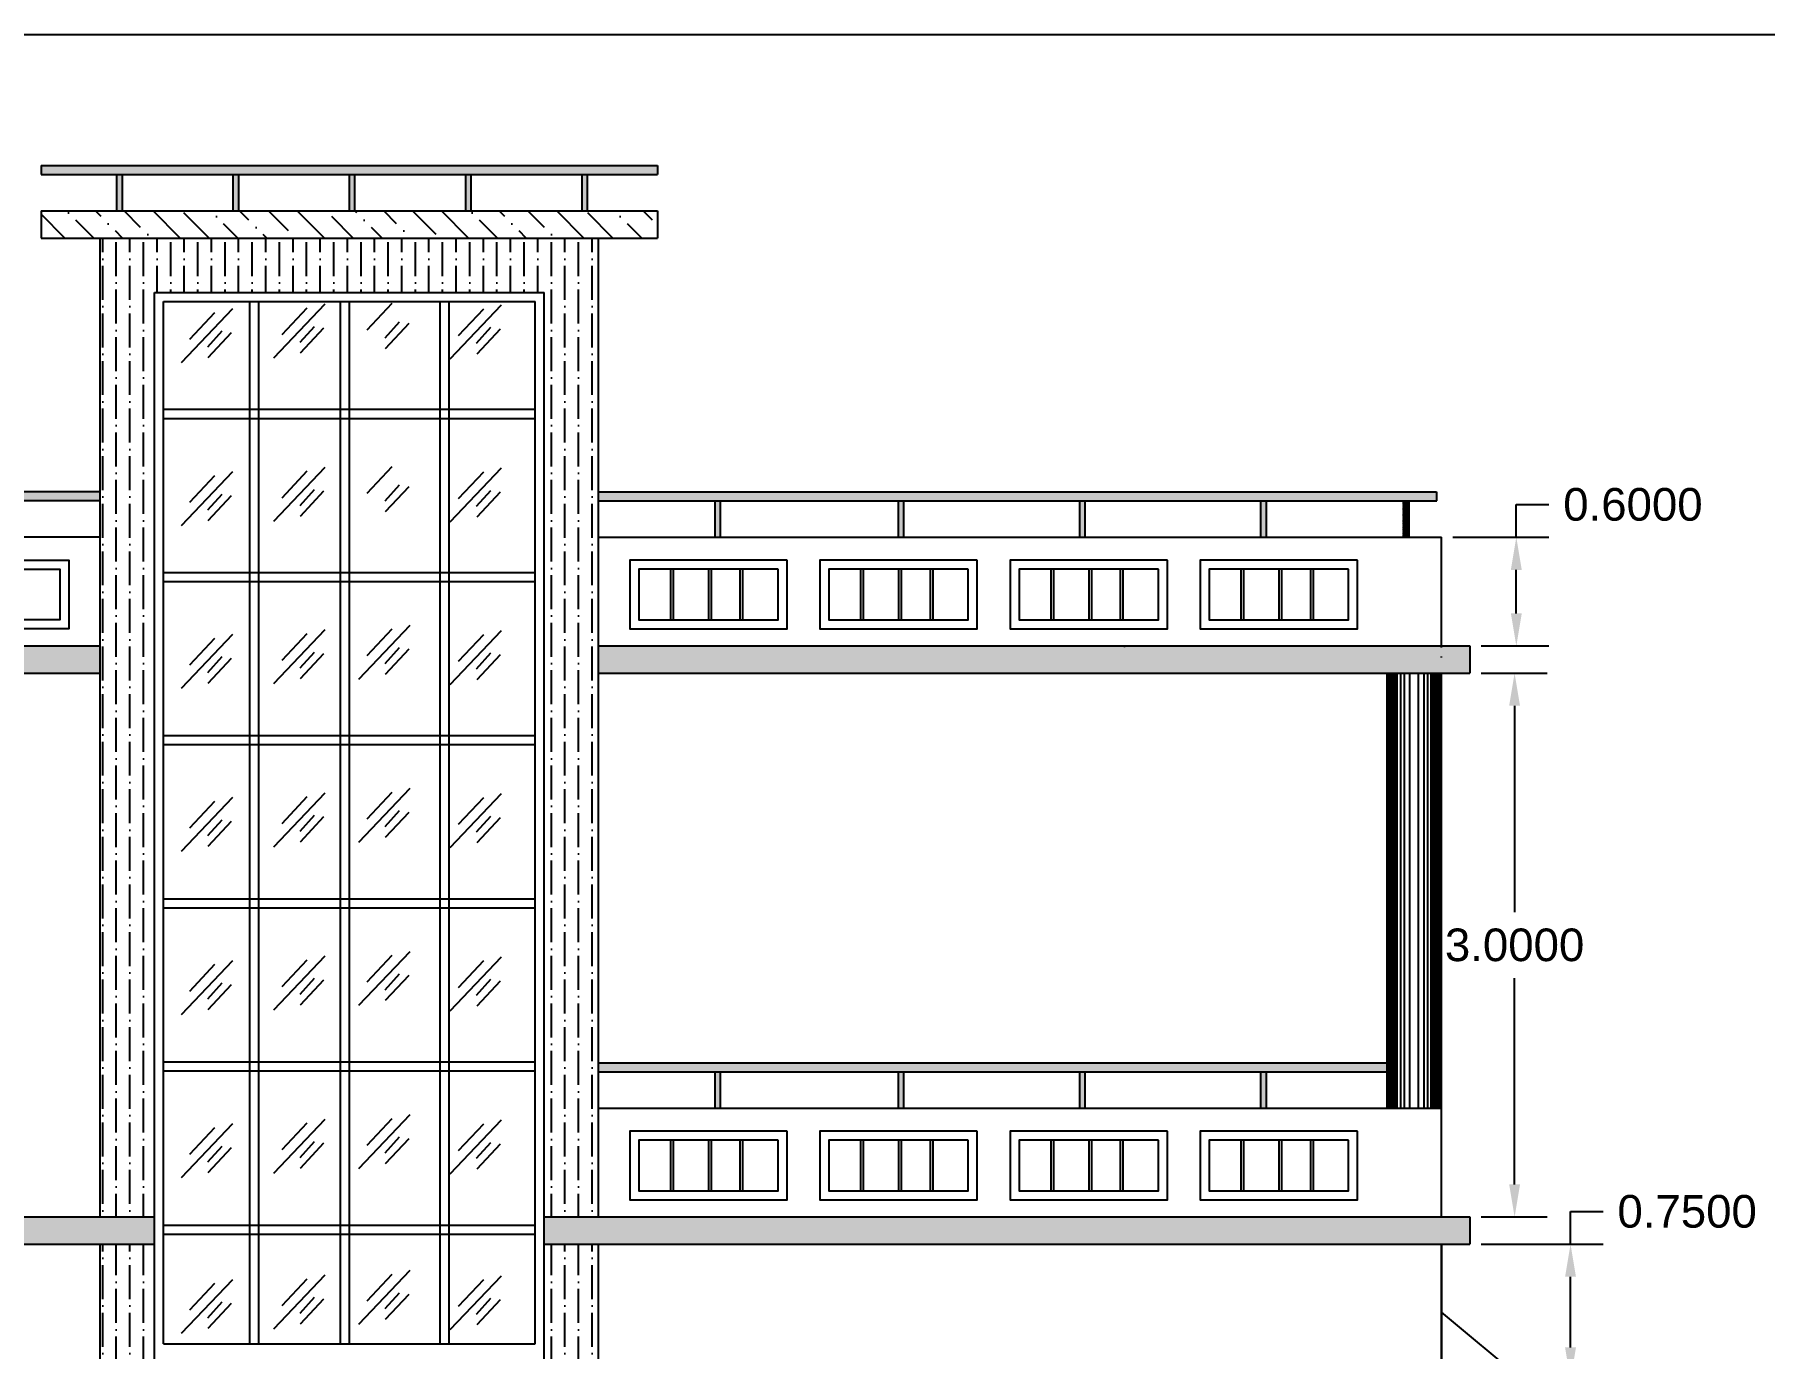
# Model space of a CAD drawing. Header units: inches. Extents: x 13 to 70.9, y 5.3 to 44.5.
# Drawn here: x 21.73 to 31.27, y 37.27 to 44.52 of the extents above; entities that cross this region are included whole.
import ezdxf

# ---------------------------------------------------------------- set-up
doc = ezdxf.new("R2010")
doc.units = ezdxf.units.IN
doc.header["$MEASUREMENT"] = 0
doc.styles.get("Standard").update_dxf_attribs({"font": 'arial.ttf'})
doc.dimstyles.get("Standard").update_dxf_attribs({"dimtxt": 0.18, "dimasz": 0.18, "dimexe": 0.18, "dimexo": 0.0625, "dimgap": 0.09, "dimtad": 0, "dimtih": 1, "dimtoh": 1, "dimdec": 4, "dimzin": 0, "dimdsep": 46, "dimtxsty": 'Standard', "dimcen": 0.09, "dimadec": 0, "dimazin": 0, "dimtfac": 1, "dimtdec": 4, "dimtofl": 0, "dimtmove": 0, "dimatfit": 3, "dimfxl": 1, "dimtolj": 1, "dimtzin": 0, "dimarcsym": 0})
pattern_1 = [(90, (-61.67073468623485, 26.91225858587885), (-0.07499999999999996, 0.13125), [0.1875, -0.0375, 0, -0.0375])]
pattern_2 = [(49.99999999999999, (-47.41701277785974, 88.81000627465792), (0.07172601826007535, -0.006275213498259511), [0.0075, -0.0825]), (355, (-47.41701277785974, 88.81000627465792), (-0.0138751333613, 0.07521921337000119), [0.006, -0.066]), (100.45144446, (-47.41103560975974, 88.80948334025793), (0.0578508846727112, 0.06894399909686294), [0.006374019199999999, -0.07011421119999998]), (46.18420000000001, (-47.41701277785974, 88.83000627465793), (0.1067241330671572, -0.01655192807930765), [0.01125, -0.12375]), (96.63563548999993, (-47.40811910335974, 88.82862694395793), (0.09346619456742283, 0.09741186007745505), [0.009561034199999999, -0.105171376]), (351.1841639899999, (-47.41701277785974, 88.83000627465793), (0.09346619450547732, 0.09741186002699902), [0.009000000000000001, -0.0990000001]), (21, (-47.40701277785974, 88.82500627465794), (0.05969070521184617, -0.04026188906653388), [0.0075, -0.0825]), (326.0000000000001, (-47.40701277785974, 88.82500627465794), (0.02433153319215817, 0.0725150045046853), [0.006, -0.066]), (71.45144474, (-47.40203855245974, 88.82165111725793), (0.08402223767299712, 0.03225311528063538), [0.006374019000000001, -0.0701142112]), (37.50000000000001, (-47.41701277785974, 88.81000627465792), (0.001215985531729067, 0.03328938538313115), [0, -0.0652, 0, -0.067, 0, -0.06625]), (7.499999999999999, (-47.41701277785974, 88.81000627465792), (0.02630695374421486, 0.03944117118823603), [0, -0.0382, 0, -0.0637, 0, -0.02525]), (327.5, (-47.43931277785974, 88.81000627465792), (0.05338224361724091, -0.00225548717343798), [0, -0.025, 0, -0.078, 0, -0.1035]), (317.5, (-47.44931277785974, 88.81000627465792), (0.05831861693423862, 0.01001049823323176), [0, -0.0325, 0, -0.0518, 0, -0.0735])]
pattern_3 = [(0, (-47.41701277785974, 88.81000627465792), (0, 0.0033), []), (90, (-47.40801277785974, 88.81000627465792), (-0.005, 0.003300000000000001), [0.0033, -0.0033]), (90, (-47.40901277785974, 88.81000627465792), (-0.005, 0.003300000000000001), [0.0033, -0.0033]), (0, (-47.40801277785974, 88.81055627465793), (0.005, 0.0033), [-0.009000000000000001, 0.001]), (0, (-47.40801277785974, 88.81110627465793), (0.005, 0.0033), [-0.009000000000000001, 0.001]), (0, (-47.40801277785974, 88.81165627465793), (0.005, 0.0033), [-0.009000000000000001, 0.001]), (0, (-47.40801277785974, 88.81220627465792), (0.005, 0.0033), [-0.009000000000000001, 0.001]), (0, (-47.40801277785974, 88.81275627465793), (0.005, 0.0033), [-0.009000000000000001, 0.001])]

# ---------------------------------------------------------------- blocks, each defined once
blk = doc.blocks.new('*D12')
at = {"color": 0, "lineweight": -2, "transparency": 16777216}
for p, q in [((30.20157920456265, 37.84656737977397), (30.20157920456265, 38.02656737977397)), ((30.20157920456265, 38.02656737977397), (30.38157920456265, 38.02656737977397)), ((29.70783909621784, 37.84656737977397), (30.38157920456265, 37.84656737977397)), ((30.20157920456265, 37.27656737977397), (30.20157920456265, 37.66656737977397)), ((30.00205145152867, 37.09656737977397), (30.38157920456265, 37.09656737977397))]:
    blk.add_line(p, q, dxfattribs=at)
at = {"color": 0, "transparency": 16777216}
for points in [[(30.17157920456265, 37.66656737977397), (30.23157920456265, 37.66656737977397), (30.20157920456265, 37.84656737977397)], [(30.17157920456265, 37.27656737977397), (30.23157920456265, 37.27656737977397), (30.20157920456265, 37.09656737977397)]]:
    blk.add_solid(points, dxfattribs=at)
at = {"layer": 'Defpoints', "color": 0, "transparency": 16777216}
for p in [(29.64533909621784, 37.84656737977397), (30.20157920456265, 37.84656737977397), (29.93955145152867, 37.09656737977397)]:
    blk.add_point(p, dxfattribs=at)
at = {"color": 0, "transparency": 16777216, "insert": (30.84490116909198, 38.02656737977398), "char_height": 0.18, "attachment_point": 5}
blk.add_mtext('\\A1;0.7500', dxfattribs=at)
blk = doc.blocks.new('*D13')
at = {"color": 0, "lineweight": -2, "transparency": 16777216}
for p, q in [((29.70783909621784, 40.99656737977398), (30.0730790051277, 40.99656737977398)), ((29.8930790051277, 40.81656737977398), (29.8930790051277, 39.67853190910549)), ((29.8930790051277, 38.17656737977398), (29.8930790051277, 39.31460285044246)), ((29.70783909621784, 37.99656737977398), (30.0730790051277, 37.99656737977398))]:
    blk.add_line(p, q, dxfattribs=at)
at = {"color": 0, "transparency": 16777216}
for points in [[(29.8630790051277, 40.81656737977398), (29.9230790051277, 40.81656737977398), (29.8930790051277, 40.99656737977398)], [(29.8630790051277, 38.17656737977398), (29.9230790051277, 38.17656737977398), (29.8930790051277, 37.99656737977398)]]:
    blk.add_solid(points, dxfattribs=at)
at = {"layer": 'Defpoints', "color": 0, "transparency": 16777216}
for p in [(29.64533909621784, 40.99656737977398), (29.8930790051277, 40.99656737977398), (29.64533909621784, 37.99656737977398)]:
    blk.add_point(p, dxfattribs=at)
at = {"color": 0, "transparency": 16777216, "insert": (29.8930790051277, 39.49656737977399), "char_height": 0.18, "attachment_point": 5}
blk.add_mtext('\\A1;3.0000', dxfattribs=at)
blk = doc.blocks.new('*D14')
at = {"color": 0, "lineweight": -2, "transparency": 16777216}
for p, q in [((29.9025095872129, 41.74656737977398), (29.9025095872129, 41.92656737977398)), ((29.9025095872129, 41.92656737977398), (30.0825095872129, 41.92656737977398)), ((29.55205145152868, 41.74656737977398), (30.0825095872129, 41.74656737977398)), ((29.9025095872129, 41.32656737977398), (29.9025095872129, 41.56656737977398)), ((29.70783909621784, 41.14656737977398), (30.0825095872129, 41.14656737977398))]:
    blk.add_line(p, q, dxfattribs=at)
at = {"color": 0, "transparency": 16777216}
for points in [[(29.8725095872129, 41.56656737977398), (29.93250958721291, 41.56656737977398), (29.9025095872129, 41.74656737977398)], [(29.8725095872129, 41.32656737977398), (29.93250958721291, 41.32656737977398), (29.9025095872129, 41.14656737977398)]]:
    blk.add_solid(points, dxfattribs=at)
at = {"layer": 'Defpoints', "color": 0, "transparency": 16777216}
for p in [(29.48955145152868, 41.74656737977398), (29.9025095872129, 41.74656737977398), (29.64533909621784, 41.14656737977398)]:
    blk.add_point(p, dxfattribs=at)
at = {"color": 0, "transparency": 16777216, "insert": (30.54583155174223, 41.92656737977399), "char_height": 0.18, "attachment_point": 5}
blk.add_mtext('\\A1;0.6000', dxfattribs=at)

msp = doc.modelspace()

# ---------------------------------------------------------------- hatches: boundary and pattern name
at = {"transparency": 33554687}
h = msp.add_hatch(color=0, dxfattribs=at)
h.dxf.hatch_style = 1
h.paths.add_polyline_path([(25.1646712566221, 43.79656737977396), (21.76443164643528, 43.79656737977396), (21.76443164643528, 43.74656737977396), (25.1646712566221, 43.74656737977396)])
h.paths.add_polyline_path([(23.49431181748791, 43.74656737977396), (23.46431181748791, 43.74656737977396), (23.46431181748791, 43.54656737977396), (23.49431181748791, 43.54656737977396)])
h.paths.add_polyline_path([(22.85287498925148, 43.74656737977396), (22.82287498925147, 43.74656737977396), (22.82287498925147, 43.54656737977396), (22.85287498925148, 43.54656737977396)])
h.paths.add_polyline_path([(24.13574864572435, 43.74656737977396), (24.10574864572435, 43.74656737977396), (24.10574864572435, 43.54656737977396), (24.13574864572435, 43.54656737977396)])
h.paths.add_polyline_path([(24.77718547396078, 43.74656737977396), (24.74718547396078, 43.74656737977396), (24.74718547396078, 43.54656737977396), (24.77718547396078, 43.54656737977396)])
h = msp.add_hatch(color=0, dxfattribs=at)
h.dxf.hatch_style = 1
h.paths.add_polyline_path([(22.21143816101504, 43.74656737977396), (22.18143816101504, 43.74656737977396), (22.18143816101504, 43.54656737977396), (22.21143816101504, 43.54656737977396)])
h = msp.add_hatch()
h.set_pattern_fill('ANSI36', color=256, scale=0.9, angle=90)
h.set_pattern_definition([(135, (-61.67073468623487, 29.91225858587885), (-0.2187611604295881, 0.05966213466261497), [0.28125, -0.05625, 0, -0.05625])])
h.paths.add_polyline_path([(21.76443164643528, 43.54656737977396), (21.76443164643528, 43.39656737977397), (25.1646712566221, 43.39656737977397), (25.1646712566221, 43.54656737977396)])
h = msp.add_hatch()
h.set_pattern_fill('ANSI36', color=256, scale=0.6, angle=45)
h.set_pattern_definition(pattern_1)
h.paths.add_polyline_path([(22.38955145152869, 43.09656737977397), (24.53955145152868, 43.09656737977397), (24.53955145152869, 37.99656737977398), (24.83955145152869, 37.99656737977398), (24.83955145152868, 43.39656737977397), (22.08955145152868, 43.39656737977397), (22.08955145152869, 37.99656737977398), (22.3895514515287, 37.99656737977398)])
h = msp.add_hatch(color=0, dxfattribs=at)
h.dxf.hatch_style = 1
h.paths.add_polyline_path([(22.08955145152869, 41.99656737977398), (18.78955145152871, 41.99656737977398), (18.78955145152871, 41.94656737977398), (22.08955145152869, 41.94656737977398)])
h.paths.add_polyline_path([(21.44811462329226, 41.94656737977398), (21.41811462329225, 41.94656737977398), (21.41811462329225, 41.74656737977398), (21.44811462329226, 41.74656737977398)])
h.paths.add_polyline_path([(20.43694468230663, 41.94656737977398), (20.40694468230663, 41.94656737977398), (20.40694468230663, 41.74656737977398), (20.43694468230663, 41.74656737977398)])
h.paths.add_polyline_path([(19.43694468230663, 41.94656737977398), (19.40694468230663, 41.94656737977398), (19.40694468230663, 41.74656737977398), (19.43694468230663, 41.74656737977398)])
h = msp.add_hatch(dxfattribs=at)
h.set_pattern_fill('BRSTONE', color=0, scale=0.01)
h.set_pattern_definition(pattern_3)
h.paths.add_polyline_path([(29.46256919241591, 41.94656737977397), (29.46256919241591, 41.99656737977398), (24.83955145152869, 41.99656737977398), (24.83955145152869, 41.94656737977398)])
h = msp.add_hatch(color=0, dxfattribs=at)
h.dxf.hatch_style = 1
h.paths.add_polyline_path([(29.1895514515287, 41.99656737977398), (24.83955145152869, 41.99656737977398), (24.83955145152869, 41.94656737977398), (29.1895514515287, 41.94656737977397)])
h.paths.add_polyline_path([(26.52215822075075, 41.94656737977397), (26.49215822075075, 41.94656737977397), (26.49215822075075, 41.74656737977398), (26.52215822075075, 41.74656737977398)])
h.paths.add_polyline_path([(25.51098827976513, 41.94656737977398), (25.48098827976513, 41.94656737977398), (25.48098827976513, 41.74656737977398), (25.51098827976513, 41.74656737977398)])
h.paths.add_polyline_path([(27.52215822075075, 41.94656737977397), (27.49215822075075, 41.94656737977397), (27.49215822075075, 41.74656737977398), (27.52215822075075, 41.74656737977398)])
h.paths.add_polyline_path([(28.52215822075075, 41.94656737977397), (28.49215822075075, 41.94656737977397), (28.49215822075075, 41.74656737977398), (28.52215822075075, 41.74656737977398)])
h = msp.add_hatch(dxfattribs=at)
h.set_pattern_fill('BRSTONE', color=0, scale=0.01)
h.set_pattern_definition(pattern_3)
h.paths.add_polyline_path([(29.30965028948808, 41.94656737977397), (29.27965028948805, 41.94656737977397), (29.27965028948805, 41.74656737977398), (29.30965028948808, 41.74656737977398)])
h = msp.add_hatch(dxfattribs=at)
h.set_pattern_fill('AR-CONC', color=0, scale=0.01)
h.set_pattern_definition(pattern_2)
h.paths.add_polyline_path([(24.83955145152869, 41.14656737977398), (24.83955145152869, 40.99656737977399), (29.48955145152868, 40.99656737977398), (29.48955145152868, 41.14656737977398)])
h.paths.add_polyline_path([(22.08955145152869, 40.99656737977398), (22.08955145152869, 41.14656737977398), (18.64578145195735, 41.14656737977398), (18.64578145195735, 40.99656737977398)])
h.paths.add_polyline_path([(18.64578145195735, 37.99656737977398), (18.64578145195735, 37.84656737977397), (22.3895514515287, 37.84656737977397), (22.3895514515287, 37.99656737977398)])
h.paths.add_polyline_path([(29.64533909621784, 37.84656737977397), (29.64533909621784, 37.99656737977398), (24.53955145152869, 37.99656737977398), (24.53955145152869, 37.84656737977397)])
h = msp.add_hatch(dxfattribs=at)
h.set_pattern_fill('AR-CONC', color=0)
h.set_pattern_definition([(49.99999999999999, (-47.41701277785974, 88.81000627465792), (7.172601826007535, -0.6275213498259511), [0.75, -8.25]), (355, (-47.41701277785974, 88.81000627465792), (-1.38751333613, 7.521921337000118), [0.6, -6.6]), (100.45144446, (-46.81929596785974, 88.75771283465792), (5.78508846727112, 6.894399909686294), [0.6374019199999998, -7.011421119999999]), (46.18420000000001, (-47.41701277785974, 90.81000627465792), (10.67241330671572, -1.655192807930765), [1.125, -12.375]), (96.63563548999993, (-46.52764532785974, 90.67207320465793), (9.346619456742284, 9.741186007745505), [0.9561034199999999, -10.5171376]), (351.1841639899999, (-47.41701277785974, 90.81000627465792), (9.346619450547731, 9.741186002699902), [0.9, -9.90000001]), (21, (-46.41701277785974, 90.31000627465792), (5.969070521184617, -4.026188906653388), [0.75, -8.25]), (326.0000000000001, (-46.41701277785974, 90.31000627465792), (2.433153319215817, 7.25150045046853), [0.6, -6.6]), (71.45144474, (-45.91959023785974, 89.97449053465793), (8.402223767299711, 3.225311528063538), [0.6374019000000001, -7.01142112]), (37.50000000000001, (-47.41701277785974, 88.81000627465792), (0.1215985531729067, 3.328938538313115), [0, -6.52, 0, -6.7, 0, -6.625]), (7.499999999999999, (-47.41701277785974, 88.81000627465792), (2.630695374421486, 3.944117118823602), [0, -3.82, 0, -6.37, 0, -2.525]), (327.5, (-49.64701277785974, 88.81000627465792), (5.338224361724091, -0.225548717343798), [0, -2.5, 0, -7.8, 0, -10.35]), (317.5, (-50.64701277785974, 88.81000627465792), (5.831861693423862, 1.001049823323176), [0, -3.25, 0, -5.18, 0, -7.35])])
h.paths.add_polyline_path([(24.83955145152868, 41.14656737977398), (24.83955145152868, 40.99656737977399), (29.64533909621784, 40.99656737977398), (29.64533909621784, 41.14656737977398)])
h = msp.add_hatch(dxfattribs=at)
h.set_pattern_fill('AR-CONC', color=0, scale=0.01)
h.set_pattern_definition(pattern_2)
h.paths.add_polyline_path([(29.64533909621784, 40.99656737977398), (29.64533909621784, 41.14656737977398), (24.83955145152868, 41.14656737977398), (24.83955145152868, 40.99656737977399)])
h = msp.add_hatch(color=0, dxfattribs=at)
h.dxf.hatch_style = 1
h.paths.add_polyline_path([(29.1895514515287, 38.84656737977397), (24.83955145152869, 38.84656737977397), (24.83955145152869, 38.79656737977398), (29.1895514515287, 38.79656737977396)])
h.paths.add_polyline_path([(26.52215822075075, 38.79656737977396), (26.49215822075075, 38.79656737977396), (26.49215822075075, 38.59656737977397), (26.52215822075075, 38.59656737977397)])
h.paths.add_polyline_path([(25.51098827976513, 38.79656737977398), (25.48098827976513, 38.79656737977398), (25.48098827976513, 38.59656737977397), (25.51098827976513, 38.59656737977397)])
h.paths.add_polyline_path([(27.52215822075075, 38.79656737977396), (27.49215822075075, 38.79656737977396), (27.49215822075075, 38.59656737977397), (27.52215822075075, 38.59656737977397)])
h.paths.add_polyline_path([(28.52215822075075, 38.79656737977396), (28.49215822075075, 38.79656737977396), (28.49215822075075, 38.59656737977397), (28.52215822075075, 38.59656737977397)])
h = msp.add_hatch()
h.set_pattern_fill('ANSI36', color=256, scale=0.6, angle=45)
h.set_pattern_definition(pattern_1)
h.paths.add_polyline_path([(24.83955145152869, 37.84656737977397), (24.53955145152869, 37.84656737977397), (24.53955145152869, 34.24656737977398), (24.83955145152869, 34.24656737977398)])
h.paths.add_polyline_path([(22.3895514515287, 37.84656737977397), (22.08955145152869, 37.84656737977397), (22.08955145152869, 34.24656737977398), (22.3895514515287, 34.24656737977398)])

# ---------------------------------------------------------------- linework, layer by layer
for p, q in [((21.76443164643528, 43.79656737977396), (25.1646712566221, 43.79656737977396)), ((21.76443164643528, 43.79656737977396), (21.76443164643528, 43.74656737977396)), ((21.76443164643528, 43.74656737977396), (25.1646712566221, 43.74656737977396)), ((22.18143816101504, 43.74656737977398), (22.18143816101504, 43.54656737977396)), ((22.21143816101504, 43.74656737977398), (22.21143816101504, 43.54656737977396)), ((22.82287498925147, 43.74656737977398), (22.82287498925147, 43.54656737977398)), ((22.85287498925148, 43.74656737977398), (22.85287498925148, 43.54656737977398)), ((23.46431181748791, 43.74656737977398), (23.46431181748791, 43.54656737977398)), ((23.49431181748791, 43.74656737977398), (23.49431181748791, 43.54656737977398)), ((24.10574864572435, 43.74656737977398), (24.10574864572435, 43.54656737977399)), ((24.13574864572435, 43.74656737977398), (24.13574864572435, 43.54656737977399)), ((24.74718547396078, 43.74656737977398), (24.74718547396078, 43.54656737977396)), ((24.77718547396078, 43.74656737977398), (24.77718547396078, 43.54656737977396)), ((25.1646712566221, 43.79656737977396), (25.1646712566221, 43.74656737977396)), ((21.76443164643528, 43.54656737977396), (25.1646712566221, 43.54656737977396)), ((21.76443164643528, 43.54656737977396), (21.76443164643528, 43.39656737977397)), ((25.1646712566221, 43.54656737977396), (25.1646712566221, 43.39656737977397)), ((21.76443164643528, 43.39656737977397), (25.1646712566221, 43.39656737977397)), ((21.76443164643528, 43.39656737977397), (25.1646712566221, 43.39656737977397)), ((22.08955145152869, 37.99656737977398), (22.08955145152868, 43.39656737977397)), ((24.83955145152869, 37.99656737977398), (24.83955145152868, 43.39656737977397)), ((22.38955145152869, 43.09656737977397), (24.53955145152868, 43.09656737977397)), ((22.3895514515287, 37.84656737977397), (22.38955145152869, 43.09656737977397)), ((22.43955145152869, 43.04656737977396), (24.48955145152868, 43.04656737977396)), ((22.4395514515287, 37.29656737977399), (22.43955145152869, 43.04656737977396)), ((22.91455145152869, 43.04656737977396), (22.91455145152871, 37.29656737977399)), ((22.96455145152869, 43.04656737977396), (22.96455145152871, 37.29656737977399)), ((23.41455145152869, 43.04656737977396), (23.41455145152871, 37.29656737977399)), ((23.46455145152869, 43.04656737977396), (23.46455145152871, 37.29656737977399)), ((23.56372300887217, 42.88971882473514), (23.70199226254137, 43.03709836090125)), ((23.96455145152869, 43.04656737977396), (23.96455145152871, 37.29656737977399)), ((24.01455145152869, 43.04656737977396), (24.0145514515287, 37.29656737977399)), ((24.4895514515287, 37.29656737977399), (24.48955145152868, 43.04656737977396)), ((24.53955145152869, 37.84656737977397), (24.53955145152868, 43.09656737977397)), ((22.53926632113242, 42.71063150822916), (22.8219497959537, 43.00846098959816)), ((22.58535591641164, 42.83958859017487), (22.72362517008084, 42.98696812634098)), ((23.04841659924865, 42.73569662550929), (23.33110007406994, 43.0335261068783)), ((23.09450619452788, 42.86465370745501), (23.23277544819707, 43.01203324362112)), ((24.02179187024008, 42.73083356026508), (24.30447534506136, 43.02866304163409)), ((24.06788146551931, 42.8597906422108), (24.2061507191885, 43.00717017837691)), ((22.68475632094659, 42.79679522781221), (22.76308418872249, 42.88461136619379)), ((22.68675325994171, 42.73826509196253), (22.81580436063929, 42.8764334986157)), ((23.19390659906283, 42.82186034509235), (23.27223446683873, 42.90967648347393)), ((23.19590353805795, 42.76333020924267), (23.32495463875553, 42.90149861589583)), ((23.66312341340712, 42.84692546237248), (23.74145128118302, 42.93474160075407)), ((23.66512035240224, 42.7883953265228), (23.79417145309982, 42.92656373317597)), ((24.16728187005425, 42.81699727984814), (24.24560973783015, 42.90481341822972)), ((24.16927880904937, 42.75846714399846), (24.29832990974695, 42.89663555065162)), ((22.43955145152871, 42.45226311911674), (24.48955145152871, 42.45226311911674)), ((22.43955145152871, 42.40226311911672), (24.48955145152871, 42.40226311911672)), ((22.53926632113242, 41.81063150822915), (22.8219497959537, 42.10846098959816)), ((22.58535591641164, 41.93958859017486), (22.72362517008084, 42.08696812634098)), ((23.04841659924865, 41.83569662550929), (23.33110007406994, 42.13352610687829)), ((23.09450619452788, 41.964653707455), (23.23277544819707, 42.11203324362111)), ((23.56372300887217, 41.98971882473514), (23.70199226254137, 42.13709836090125)), ((24.02179187024008, 41.83083356026508), (24.30447534506136, 42.12866304163408)), ((24.06788146551931, 41.95979064221079), (24.2061507191885, 42.1071701783769)), ((22.08955145152869, 41.99656737977398), (18.78955145152869, 41.99656737977398)), ((23.19390659906283, 41.92186034509234), (23.27223446683873, 42.00967648347392)), ((23.19590353805795, 41.86333020924266), (23.32495463875553, 42.00149861589583)), ((23.66312341340712, 41.94692546237248), (23.74145128118302, 42.03474160075406)), ((23.66512035240224, 41.8883953265228), (23.79417145309982, 42.02656373317596)), ((24.16728187005425, 41.91699727984813), (24.24560973783015, 42.00481341822972)), ((24.16927880904937, 41.85846714399845), (24.29832990974695, 41.99663555065162)), ((24.83955145152869, 41.99656737977398), (29.46256919241591, 41.99656737977398)), ((22.08955145152869, 41.94656737977398), (18.78955145152869, 41.94656737977398)), ((22.68475632094659, 41.89679522781221), (22.76308418872249, 41.98461136619379)), ((22.68675325994171, 41.83826509196253), (22.81580436063929, 41.97643349861569)), ((24.83955145152869, 41.94656737977398), (29.46325552911605, 41.94656737977397)), ((25.48098827976513, 41.946567379774), (25.48098827976513, 41.74656737977398)), ((25.51098827976513, 41.946567379774), (25.51098827976513, 41.74656737977398)), ((26.49215822075075, 41.946567379774), (26.49215822075075, 41.74656737977398)), ((26.52215822075075, 41.946567379774), (26.52215822075075, 41.74656737977398)), ((27.49215822075075, 41.946567379774), (27.49215822075075, 41.74656737977398)), ((27.52215822075075, 41.946567379774), (27.52215822075075, 41.74656737977398)), ((28.49215822075075, 41.946567379774), (28.49215822075075, 41.74656737977398)), ((28.52215822075075, 41.946567379774), (28.52215822075075, 41.74656737977398)), ((22.08955145152869, 41.74656737977398), (18.78955145152869, 41.74656737977398)), ((24.83955145152869, 41.74656737977398), (29.48955145152868, 41.74656737977398)), ((22.4395514515287, 41.55226311911673), (24.4895514515287, 41.55226311911673)), ((25.23606387161166, 41.57062927384713), (25.23606387161166, 41.29080097173399)), ((25.25073574936241, 41.57062927384713), (25.25073574936241, 41.29080097173399)), ((25.44579626997592, 41.57062927384713), (25.44579626997592, 41.29080097173399)), ((25.46046814772666, 41.57062927384713), (25.46046814772666, 41.29080097173399)), ((25.62002620324199, 41.57062927384713), (25.62002620324199, 41.29080097173399)), ((25.63469808099273, 41.57062927384713), (25.63469808099273, 41.29080097173399)), ((26.28505768384187, 41.57062927384713), (26.28505768384187, 41.29080097173399)), ((26.29972956159261, 41.57062927384713), (26.29972956159261, 41.29080097173399)), ((26.49479008220612, 41.57062927384713), (26.49479008220612, 41.29080097173399)), ((26.50946195995687, 41.57062927384713), (26.50946195995687, 41.29080097173399)), ((26.6690200154722, 41.57062927384713), (26.6690200154722, 41.29080097173399)), ((26.68369189322294, 41.57062927384713), (26.68369189322294, 41.29080097173399)), ((27.33405149607208, 41.57062927384713), (27.33405149607208, 41.29080097173399)), ((27.34872337382282, 41.57062927384713), (27.34872337382282, 41.29080097173399)), ((27.54378389443633, 41.57062927384713), (27.54378389443633, 41.29080097173399)), ((27.55845577218707, 41.57062927384713), (27.55845577218707, 41.29080097173399)), ((27.71801382770241, 41.57062927384713), (27.71801382770241, 41.29080097173399)), ((27.73268570545315, 41.57062927384713), (27.73268570545315, 41.29080097173399)), ((28.38304530830229, 41.57062927384713), (28.38304530830229, 41.29080097173399)), ((28.39771718605303, 41.57062927384713), (28.39771718605303, 41.29080097173399)), ((28.59277770666654, 41.57062927384713), (28.59277770666654, 41.29080097173399)), ((28.60744958441728, 41.57062927384713), (28.60744958441728, 41.29080097173399)), ((28.76700763993261, 41.57062927384713), (28.76700763993261, 41.29080097173399)), ((28.78167951768336, 41.57062927384713), (28.78167951768336, 41.29080097173399)), ((22.4395514515287, 41.50226311911672), (24.4895514515287, 41.50226311911672)), ((23.04841659924865, 40.93913065158425), (23.33110007406994, 41.23696013295326)), ((23.51763341359295, 40.96419576886439), (23.80031688841423, 41.26202525023339)), ((23.56372300887217, 41.0931528508101), (23.70199226254137, 41.24053238697621)), ((24.02179187024008, 40.93426758634004), (24.30447534506136, 41.23209706770905)), ((18.64578145195735, 41.14656737977398), (22.08955145152869, 41.14656737977398)), ((22.53926632113242, 40.91406553430411), (22.8219497959537, 41.21189501567312)), ((22.58535591641164, 41.04302261624983), (22.72362517008084, 41.19040215241594)), ((23.09450619452788, 41.06808773352996), (23.23277544819707, 41.21546726969608)), ((23.66312341340712, 41.05035948844744), (23.74145128118302, 41.13817562682902)), ((23.66512035240224, 40.99182935259776), (23.79417145309982, 41.12999775925093)), ((24.06788146551931, 41.06322466828576), (24.2061507191885, 41.21060420445187)), ((24.83955145152869, 41.14656737977398), (29.64533909621784, 41.14656737977398)), ((22.68475632094659, 41.00022925388717), (22.76308418872249, 41.08804539226875)), ((22.68675325994171, 40.94169911803749), (22.81580436063929, 41.07986752469066)), ((23.19390659906283, 41.02529437116731), (23.27223446683873, 41.11311050954889)), ((23.19590353805795, 40.96676423531763), (23.32495463875553, 41.10493264197079)), ((24.16728187005425, 41.0204313059231), (24.24560973783015, 41.10824744430468)), ((24.16927880904937, 40.96190117007342), (24.29832990974695, 41.10006957672658)), ((18.64578145195735, 40.99656737977398), (22.08955145152869, 40.99656737977398)), ((24.83955145152869, 40.99656737977399), (29.64533909621784, 40.99656737977398)), ((22.4395514515287, 40.65226311911672), (24.4895514515287, 40.65226311911672)), ((22.4395514515287, 40.60226311911671), (24.4895514515287, 40.60226311911671)), ((22.53926632113242, 40.01406553430411), (22.8219497959537, 40.31189501567312)), ((22.58535591641164, 40.14302261624982), (22.72362517008084, 40.29040215241594)), ((23.04841659924865, 40.03913065158426), (23.33110007406994, 40.33696013295327)), ((23.09450619452788, 40.16808773352997), (23.23277544819707, 40.31546726969609)), ((23.51763341359295, 40.06419576886438), (23.80031688841423, 40.36202525023339)), ((23.56372300887217, 40.19315285081009), (23.70199226254137, 40.34053238697621)), ((24.02179187024008, 40.03426758634004), (24.30447534506136, 40.33209706770904)), ((24.06788146551931, 40.16322466828575), (24.2061507191885, 40.31060420445186)), ((22.68475632094659, 40.10022925388716), (22.76308418872249, 40.18804539226875)), ((22.68675325994171, 40.04169911803749), (22.81580436063929, 40.17986752469065)), ((23.19390659906283, 40.12529437116731), (23.27223446683873, 40.2131105095489)), ((23.19590353805795, 40.06676423531763), (23.32495463875553, 40.2049326419708)), ((23.66312341340712, 40.15035948844744), (23.74145128118302, 40.23817562682902)), ((23.66512035240224, 40.09182935259776), (23.79417145309982, 40.22999775925092)), ((24.16728187005425, 40.12043130592309), (24.24560973783015, 40.20824744430467)), ((24.16927880904937, 40.06190117007341), (24.29832990974695, 40.20006957672658)), ((22.4395514515287, 39.75226311911672), (24.4895514515287, 39.75226311911672)), ((22.4395514515287, 39.70226311911672), (24.4895514515287, 39.70226311911672)), ((22.53926632113242, 39.11406553430412), (22.8219497959537, 39.41189501567312)), ((23.04841659924865, 39.13913065158425), (23.33110007406994, 39.43696013295326)), ((23.09450619452788, 39.26808773352997), (23.23277544819707, 39.41546726969608)), ((23.51763341359295, 39.16419576886439), (23.80031688841423, 39.4620252502334)), ((23.56372300887217, 39.2931528508101), (23.70199226254137, 39.44053238697622)), ((24.02179187024008, 39.13426758634004), (24.30447534506136, 39.43209706770905)), ((24.06788146551931, 39.26322466828576), (24.2061507191885, 39.41060420445187)), ((22.58535591641164, 39.24302261624983), (22.72362517008084, 39.39040215241594)), ((23.66312341340712, 39.25035948844744), (23.74145128118302, 39.33817562682903)), ((23.66512035240224, 39.19182935259776), (23.79417145309982, 39.32999775925093)), ((22.68475632094659, 39.20022925388717), (22.76308418872249, 39.28804539226876)), ((22.68675325994171, 39.14169911803749), (22.81580436063929, 39.27986752469066)), ((23.19390659906283, 39.22529437116731), (23.27223446683873, 39.31311050954889)), ((23.19590353805795, 39.16676423531763), (23.32495463875553, 39.30493264197079)), ((24.16728187005425, 39.2204313059231), (24.24560973783015, 39.30824744430468)), ((24.16927880904937, 39.16190117007342), (24.29832990974695, 39.30006957672659)), ((22.4395514515287, 38.85226311911671), (24.4895514515287, 38.85226311911671)), ((24.83955145152869, 38.84656737977397), (29.1895514515287, 38.84656737977397)), ((22.4395514515287, 38.80226311911673), (24.4895514515287, 38.80226311911673)), ((24.83955145152869, 38.79656737977398), (29.19023778822884, 38.79656737977396)), ((25.48098827976513, 38.79656737977399), (25.48098827976513, 38.59656737977397)), ((25.51098827976513, 38.79656737977399), (25.51098827976513, 38.59656737977397)), ((26.49215822075075, 38.79656737977399), (26.49215822075075, 38.59656737977397)), ((26.52215822075075, 38.79656737977399), (26.52215822075075, 38.59656737977397)), ((27.49215822075075, 38.79656737977399), (27.49215822075075, 38.59656737977397)), ((27.52215822075075, 38.79656737977399), (27.52215822075075, 38.59656737977397)), ((28.49215822075075, 38.79656737977399), (28.49215822075075, 38.59656737977397)), ((28.52215822075075, 38.79656737977399), (28.52215822075075, 38.59656737977397)), ((29.20454484991026, 38.79656737977399), (29.20454484991026, 38.59656737977397)), ((29.23454484991029, 38.79656737977399), (29.23454484991029, 38.59656737977397)), ((23.51763341359295, 38.2641957688644), (23.80031688841423, 38.5620252502334)), ((24.83955145152869, 38.59656737977397), (29.48955145152868, 38.59656737977397)), ((22.53926632113242, 38.21406553430413), (22.8219497959537, 38.51189501567313)), ((22.58535591641164, 38.34302261624984), (22.72362517008084, 38.49040215241595)), ((23.04841659924865, 38.23913065158425), (23.33110007406994, 38.53696013295325)), ((23.09450619452788, 38.36808773352996), (23.23277544819707, 38.51546726969607)), ((23.56372300887217, 38.39315285081011), (23.70199226254137, 38.54053238697622)), ((24.02179187024008, 38.23426758634005), (24.30447534506136, 38.53209706770906)), ((24.06788146551931, 38.36322466828577), (24.2061507191885, 38.51060420445188)), ((22.68475632094659, 38.30022925388718), (22.76308418872249, 38.38804539226876)), ((22.68675325994171, 38.2416991180375), (22.81580436063929, 38.37986752469067)), ((23.19390659906283, 38.3252943711673), (23.27223446683873, 38.41311050954889)), ((23.19590353805795, 38.26676423531762), (23.32495463875553, 38.40493264197079)), ((23.66312341340712, 38.35035948844745), (23.74145128118302, 38.43817562682904)), ((23.66512035240224, 38.29182935259777), (23.79417145309982, 38.42999775925094)), ((24.16728187005425, 38.32043130592311), (24.24560973783015, 38.40824744430469)), ((24.16927880904937, 38.26190117007343), (24.29832990974695, 38.40006957672659)), ((25.23606387161166, 38.42062927384713), (25.23606387161166, 38.14080097173398)), ((25.25073574936241, 38.42062927384713), (25.25073574936241, 38.14080097173398)), ((25.44579626997592, 38.42062927384713), (25.44579626997592, 38.14080097173398)), ((25.46046814772666, 38.42062927384713), (25.46046814772666, 38.14080097173398)), ((25.62002620324199, 38.42062927384713), (25.62002620324199, 38.14080097173398)), ((25.63469808099273, 38.42062927384713), (25.63469808099273, 38.14080097173398)), ((26.28505768384187, 38.42062927384713), (26.28505768384187, 38.14080097173398)), ((26.29972956159261, 38.42062927384713), (26.29972956159261, 38.14080097173398)), ((26.49479008220612, 38.42062927384713), (26.49479008220612, 38.14080097173398)), ((26.50946195995687, 38.42062927384713), (26.50946195995687, 38.14080097173398)), ((26.6690200154722, 38.42062927384713), (26.6690200154722, 38.14080097173398)), ((26.68369189322294, 38.42062927384713), (26.68369189322294, 38.14080097173398)), ((27.33405149607208, 38.42062927384713), (27.33405149607208, 38.14080097173398)), ((27.34872337382282, 38.42062927384713), (27.34872337382282, 38.14080097173398)), ((27.54378389443633, 38.42062927384713), (27.54378389443633, 38.14080097173398)), ((27.55845577218707, 38.42062927384713), (27.55845577218707, 38.14080097173398)), ((27.71801382770241, 38.42062927384713), (27.71801382770241, 38.14080097173398)), ((27.73268570545315, 38.42062927384713), (27.73268570545315, 38.14080097173398)), ((28.38304530830229, 38.42062927384713), (28.38304530830229, 38.14080097173398)), ((28.39771718605303, 38.42062927384713), (28.39771718605303, 38.14080097173398)), ((28.59277770666654, 38.42062927384713), (28.59277770666654, 38.14080097173398)), ((28.60744958441728, 38.42062927384713), (28.60744958441728, 38.14080097173398)), ((28.76700763993261, 38.42062927384713), (28.76700763993261, 38.14080097173398)), ((28.78167951768336, 38.42062927384713), (28.78167951768336, 38.14080097173398)), ((18.64578145195735, 37.99656737977398), (22.3895514515287, 37.99656737977398)), ((24.53955145152869, 37.99656737977398), (29.64533909621784, 37.99656737977398)), ((29.64533909621784, 37.99656737977398), (29.64533909621784, 37.84656737977397)), ((22.4395514515287, 37.95226311911672), (24.4895514515287, 37.95226311911672)), ((22.4395514515287, 37.90226311911672), (24.4895514515287, 37.90226311911672)), ((18.64578145195735, 37.84656737977397), (22.3895514515287, 37.84656737977397)), ((22.08955145152869, 34.24656737977398), (22.08955145152869, 37.84656737977397)), ((22.3895514515287, 34.24656737977398), (22.3895514515287, 37.84656737977397)), ((24.53955145152869, 37.84656737977397), (29.64533909621784, 37.84656737977397)), ((24.53955145152869, 34.24656737977398), (24.53955145152869, 37.84656737977397)), ((24.83955145152869, 34.24656737977398), (24.83955145152869, 37.84656737977397)), ((29.48955145152868, 37.84656737977397), (29.48955145152868, 37.09656737977397)), ((29.48955145152868, 36.94656737977398), (29.48955145152868, 37.84656737977397)), ((23.51763341359295, 37.40490105228106), (23.80031688841423, 37.70273053365007)), ((22.53926632113242, 37.35477081772079), (22.8219497959537, 37.6526002990898)), ((22.58535591641164, 37.4837278996665), (22.72362517008084, 37.63110743583262)), ((23.04841659924865, 37.37983593500093), (23.33110007406994, 37.67766541636993)), ((23.09450619452788, 37.50879301694664), (23.23277544819707, 37.65617255311275)), ((23.56372300887217, 37.53385813422678), (23.70199226254137, 37.68123767039289)), ((24.02179187024008, 37.37497286975672), (24.30447534506136, 37.67280235112572)), ((24.06788146551931, 37.50392995170243), (24.2061507191885, 37.65130948786855)), ((22.68475632094659, 37.44093453730385), (22.76308418872249, 37.52875067568543)), ((22.68675325994171, 37.38240440145417), (22.81580436063929, 37.52057280810733)), ((23.19390659906283, 37.46599965458398), (23.27223446683873, 37.55381579296557)), ((23.19590353805795, 37.4074695187343), (23.32495463875553, 37.54563792538747)), ((23.66312341340712, 37.49106477186412), (23.74145128118302, 37.5788809102457)), ((23.66512035240224, 37.43253463601444), (23.79417145309982, 37.5707030426676)), ((24.16728187005425, 37.46113658933977), (24.24560973783015, 37.54895272772136)), ((24.16927880904937, 37.40260645349009), (24.29832990974695, 37.54077486014326)), ((29.93955145152867, 37.09656737977397), (29.48955145152868, 37.47156737977397)), ((22.4395514515287, 37.29656737977399), (24.4895514515287, 37.29656737977399))]:
    msp.add_line(p, q)
at = {"color": 0}
for p, q in [((29.46256919241591, 41.99656737977398), (29.46256919241591, 41.94656737977397)), ((29.27965028948805, 41.94656737977397), (29.27965028948805, 41.74656737977398)), ((29.30965028948808, 41.94656737977397), (29.30965028948808, 41.74656737977398)), ((29.48955145152868, 41.13902074191037), (29.48955145152868, 41.74656737977398)), ((29.64533909621784, 41.14656737977398), (29.64533909621784, 40.99656737977398)), ((29.48955145152868, 41.08261949508682), (29.48955145152868, 41.08790621043418)), ((29.1895514515287, 38.59656737977397), (29.1895514515287, 40.99656737977398)), ((29.19355145152869, 38.59656737977397), (29.19355145152869, 40.99656737977398)), ((29.1955514515287, 38.59656737977397), (29.1955514515287, 40.99656737977398)), ((29.19855145152869, 38.59656737977397), (29.19855145152869, 40.99656737977398)), ((29.20355145152868, 38.59656737977397), (29.20355145152868, 40.99656737977398)), ((29.20855145152868, 38.59656737977397), (29.20855145152868, 40.99656737977398)), ((29.20955145152871, 38.59656737977397), (29.20955145152871, 40.99656737977398)), ((29.21755145152869, 38.59656737977397), (29.21755145152869, 40.99656737977398)), ((29.22555145152867, 38.59656737977397), (29.22555145152867, 40.99656737977398)), ((29.23555145152869, 38.59656737977397), (29.23555145152869, 40.99656737977398)), ((29.24555145152871, 38.59656737977397), (29.24555145152871, 40.99656737977398)), ((29.26555145152869, 38.59656737977397), (29.26555145152869, 40.99656737977398)), ((29.28555145152868, 38.59656737977397), (29.28555145152868, 40.99656737977398)), ((29.31555145152871, 38.59656737977397), (29.31555145152871, 40.99656737977398)), ((29.36355145152871, 38.59656737977397), (29.36355145152871, 40.99656737977398)), ((29.39355145152868, 38.59656737977397), (29.39355145152871, 40.99656737977398)), ((29.41355145152872, 38.59656737977397), (29.41355145152872, 40.99656737977398)), ((29.4335514515287, 38.59656737977397), (29.4335514515287, 40.99656737977398)), ((29.44355145152869, 38.59656737977397), (29.44355145152869, 40.99656737977398)), ((29.45355145152871, 38.59656737977397), (29.45355145152871, 40.99656737977398)), ((29.46155145152869, 38.59656737977397), (29.46155145152872, 40.99656737977398)), ((29.4695514515287, 38.59656737977397), (29.4695514515287, 40.99656737977398)), ((29.47055145152871, 38.59656737977397), (29.47055145152871, 40.99656737977398)), ((29.4755514515287, 38.59656737977397), (29.4755514515287, 40.99656737977398)), ((29.4805514515287, 38.59656737977397), (29.4805514515287, 40.99656737977398)), ((29.48355145152871, 38.59656737977397), (29.48355145152871, 40.99656737977398)), ((29.48555145152869, 38.59656737977397), (29.48555145152869, 40.99656737977398)), ((29.48955145152868, 37.99656737977398), (29.48955145152868, 40.99656737977398))]:
    msp.add_line(p, q, dxfattribs=at)
msp.add_lwpolyline([(13.02539597462848, 44.51925968327424), (70.85894979993029, 44.51925968327424), (70.85894979993029, 5.296357297685887), (13.02539597462848, 5.296357297685887)], close=True, dxfattribs=at)
for points in [[(21.04934430145114, 41.62062927384713), (21.91726896471179, 41.62062927384713), (21.91726896471179, 41.24080097173399), (21.04934430145114, 41.24080097173399)], [(25.87975860160624, 41.62062927384713), (25.01183393834559, 41.62062927384713), (25.01183393834559, 41.24080097173399), (25.87975860160624, 41.24080097173399)], [(26.92875241383645, 41.62062927384713), (26.0608277505758, 41.62062927384713), (26.0608277505758, 41.24080097173399), (26.92875241383645, 41.24080097173399)], [(27.97774622606667, 41.62062927384713), (27.109821562806, 41.62062927384713), (27.109821562806, 41.24080097173399), (27.97774622606667, 41.24080097173399)], [(29.02674003829688, 41.62062927384713), (28.1588153750362, 41.62062927384713), (28.1588153750362, 41.24080097173399), (29.02674003829688, 41.24080097173399)], [(21.09934430145114, 41.57062927384713), (21.8672689647118, 41.57062927384713), (21.8672689647118, 41.29080097173399), (21.09934430145114, 41.29080097173399)], [(25.82975860160624, 41.57062927384713), (25.06183393834559, 41.57062927384713), (25.06183393834559, 41.29080097173399), (25.82975860160624, 41.29080097173399)], [(26.87875241383645, 41.57062927384713), (26.11082775057579, 41.57062927384713), (26.11082775057579, 41.29080097173399), (26.87875241383645, 41.29080097173399)], [(27.92774622606666, 41.57062927384713), (27.159821562806, 41.57062927384713), (27.159821562806, 41.29080097173399), (27.92774622606666, 41.29080097173399)], [(28.97674003829687, 41.57062927384713), (28.20881537503621, 41.57062927384713), (28.20881537503621, 41.29080097173399), (28.97674003829687, 41.29080097173399)], [(25.87975860160624, 38.47062927384712), (25.01183393834559, 38.47062927384712), (25.01183393834559, 38.09080097173398), (25.87975860160624, 38.09080097173398)], [(26.92875241383645, 38.47062927384712), (26.0608277505758, 38.47062927384712), (26.0608277505758, 38.09080097173398), (26.92875241383645, 38.09080097173398)], [(27.97774622606667, 38.47062927384712), (27.109821562806, 38.47062927384712), (27.109821562806, 38.09080097173398), (27.97774622606667, 38.09080097173398)], [(29.02674003829688, 38.47062927384712), (28.1588153750362, 38.47062927384712), (28.1588153750362, 38.09080097173398), (29.02674003829688, 38.09080097173398)], [(25.82975860160624, 38.42062927384713), (25.06183393834559, 38.42062927384713), (25.06183393834559, 38.14080097173398), (25.82975860160624, 38.14080097173398)], [(26.87875241383645, 38.42062927384713), (26.11082775057579, 38.42062927384713), (26.11082775057579, 38.14080097173398), (26.87875241383645, 38.14080097173398)], [(27.92774622606666, 38.42062927384713), (27.159821562806, 38.42062927384713), (27.159821562806, 38.14080097173398), (27.92774622606666, 38.14080097173398)], [(28.97674003829687, 38.42062927384713), (28.20881537503621, 38.42062927384713), (28.20881537503621, 38.14080097173398), (28.97674003829687, 38.14080097173398)]]:
    msp.add_lwpolyline(points, close=True)

# ---------------------------------------------------------------- dimensions: what is measured, and where the dimension line sits
for base, p1, p2, picture, middle in [((29.9025095872129, 41.74656737977398), (29.64533909621784, 41.14656737977398), (29.48955145152868, 41.74656737977398), '*D14', (30.54583155174223, 41.92656737977399)), ((29.8930790051277, 40.99656737977398), (29.64533909621784, 37.99656737977398), (29.64533909621784, 40.99656737977398), '*D13', (29.8930790051277, 39.49656737977399))]:
    dim = msp.add_linear_dim(base=base, p1=p1, p2=p2, angle=90, dimstyle='Standard', dxfattribs=at)
    dim.commit()
    dim.dimension.update_dxf_attribs({"geometry": picture, "text_midpoint": middle})
dim = msp.add_linear_dim(base=(30.20157920456265, 37.84656737977397), p1=(29.93955145152867, 37.09656737977397), p2=(29.64533909621784, 37.84656737977397), angle=90, dimstyle='Standard')
dim.commit()
dim.dimension.update_dxf_attribs({"geometry": '*D12', "text_midpoint": (30.84490116909198, 38.02656737977398)})

doc.saveas('drawing.dxf')
